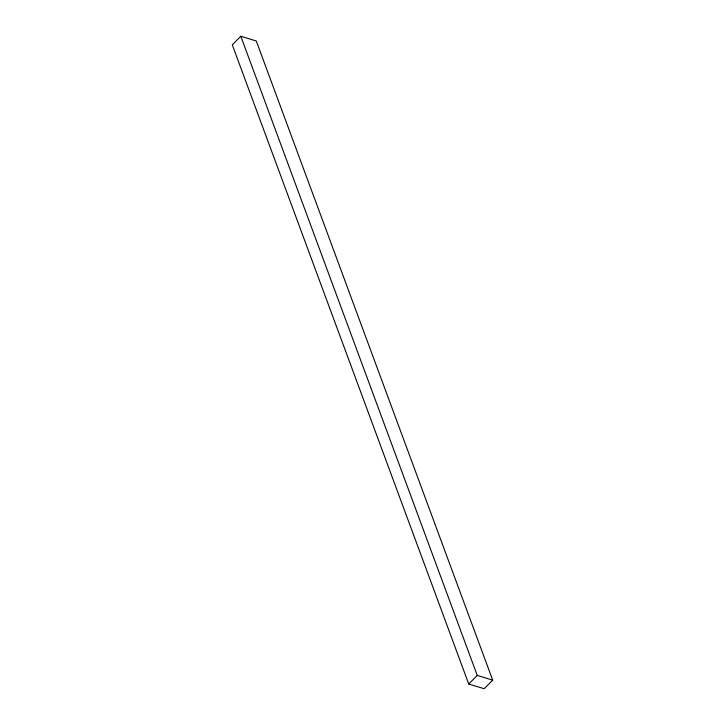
<?xml version="1.0" encoding="UTF-8"?>
<svg xmlns="http://www.w3.org/2000/svg" width="725" height="725" viewBox="0 0 725 725"><rect width="100%" height="100%" fill="white"/><g stroke="black" fill="none" stroke-linecap="round" stroke-linejoin="round"><path stroke-width="1.09" d="M240.809 36.25L232.299 44.841L468.731 684.01L484.191 688.75L492.701 680.159L256.269 40.99L240.809 36.25L477.249 675.419L492.701 680.159M468.731 684.01L477.249 675.419"/></g></svg>
